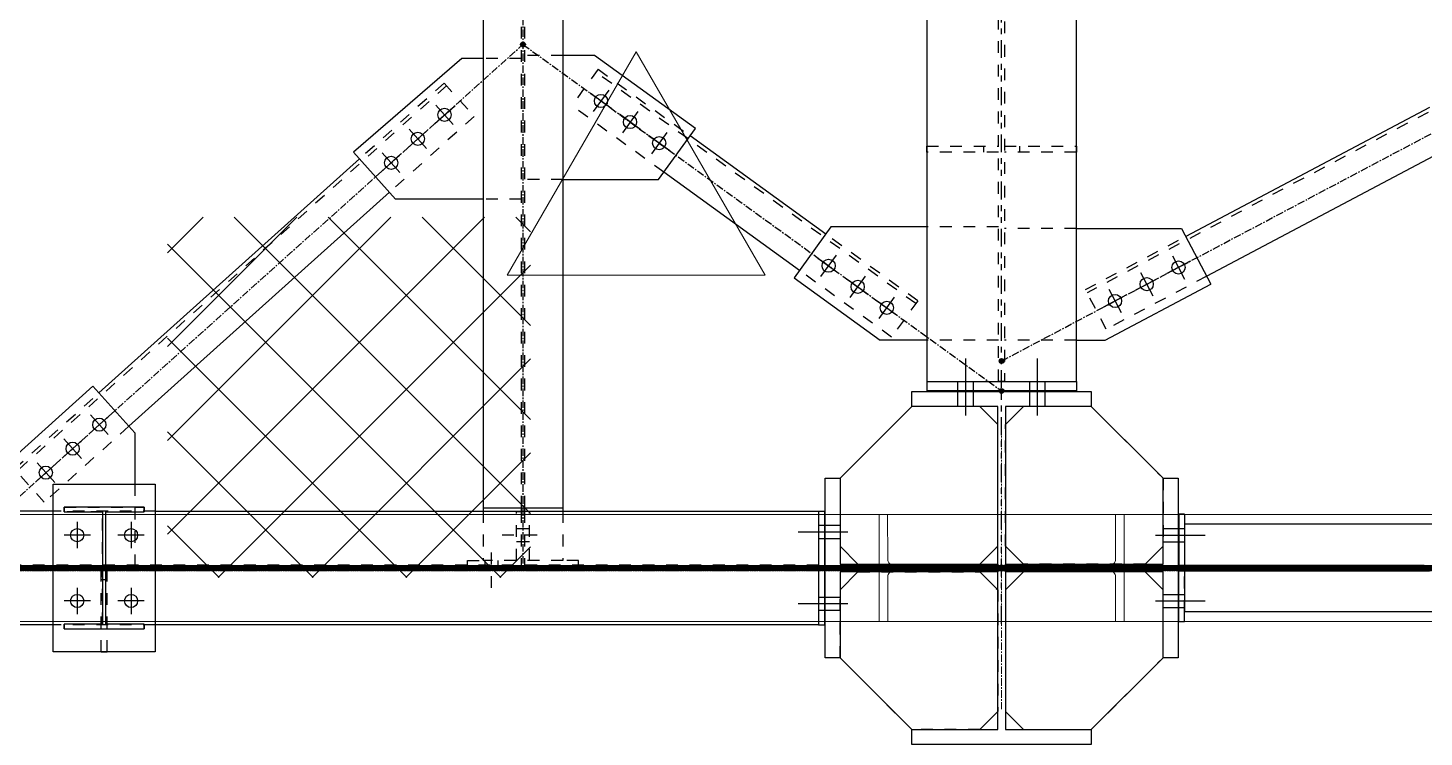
# Model space of a CAD drawing. Header units: inches. Extents: x 209270 to 234360, y -180214 to -150194.
# Drawn here: x 223884 to 226218, y -165546 to -164361 of the extents above; entities that cross this region are included whole.
import ezdxf

# ---------------------------------------------------------------- set-up
doc = ezdxf.new("R2010")
doc.units = ezdxf.units.IN
doc.header["$LTSCALE"] = 10
doc.header["$MEASUREMENT"] = 0
for name, pattern in [('CENTER', [2, 1.25, -0.25, 0.25, -0.25]), ('DXK_LINE_DOT2', [3.9198, 1.9599, -1.9599]), ('DXK_LINE_DOT5', [7.8785, 2.979, -0.9799, 0.9799, -0.9799, 0.9799, -0.9799]), ('HIDDEN', [0.375, 0.25, -0.125]), ('PHANTOM', [2.5, 1.25, -0.25, 0.25, -0.25, 0.25, -0.25])]:
    doc.linetypes.add(name, pattern=pattern)
for name, color, linetype in [('$AUDIT_BAD_LAYER1', 7, 'Continuous'), ('_STR_0', 7, 'Continuous'), ('_STR_1', 7, 'Continuous'), ('_STR_2', 7, 'Continuous'), ('_STR_4', 7, 'Continuous')]:
    doc.layers.add(name, color=color, linetype=linetype)
for name, color, linetype, lineweight in [('CEN', 1, 'CENTER', 9), ('handrail', 11, 'FENCELINE1', 9), ('HIDDEN', 3, 'HIDDEN', 9), ('MAIN OBJECT', 2, 'Continuous', 18), ('PANTHOM', 8, 'PHANTOM', 0), ('REV-C', 3, 'Continuous', 18)]:
    doc.layers.add(name, color=color, linetype=linetype, lineweight=lineweight)
doc.linetypes.add('FENCELINE1', pattern='A,0.25,-0.1,[133,arial.ttf,S=0.1,R=0,X=-0.1,Y=0],-0.1,1', length=1.45)

# ---------------------------------------------------------------- blocks, each defined once
blk = doc.blocks.new('A$Ca106b763')
at = {"layer": 'REV-C'}
blk.add_lwpolyline([(0, 373.2), (-215.5, 0), (215.5, 0)], close=True, dxfattribs=at)
blk = doc.blocks.new('A$C426f7GU6TT')
at = {"layer": 'CEN'}
for p, q in [((0, 235.7), (0, -235.7)), ((-235.7, 0), (235.7, 0))]:
    blk.add_line(p, q, dxfattribs=at)
blk.add_circle((0, 0), 5, dxfattribs=at)
at = {"layer": 'MAIN OBJECT'}
blk.add_lwpolyline([(4.4, -180.2, 0.414214), (14.6, -190.4), (89.4, -190.4), (89.4, -204.7), (-89.4, -204.7), (-89.4, -190.4), (-14.6, -190.4, 0.414214), (-4.4, -180.2), (-4.4, 180.2, 0.414214), (-14.6, 190.4), (-89.4, 190.4), (-89.4, 204.7), (89.4, 204.7), (89.4, 190.4), (14.6, 190.4, 0.414214), (4.4, 180.2), (4.4, -180.2)], format="xyb", dxfattribs=at)
blk = doc.blocks.new('GridLine-116860372-116903 - 114867')
at = {"layer": '_STR_2', "color": 7, "linetype": 'DXK_LINE_DOT5'}
blk.add_line((225511.9, -165356.7), (225511.9, -153191), dxfattribs=at)
blk = doc.blocks.new('GridLine-116860372-116905 - 114867')
at = {"layer": '_STR_2', "color": 7, "linetype": 'DXK_LINE_DOT5'}
blk.add_line((211379.7, -165263.7), (228961.1, -165263.7), dxfattribs=at)
blk = doc.blocks.new('Part-116860372-114914 - 114867')
at = {"layer": '_STR_2', "color": 2, "linetype": 'Continuous'}
for p, q in [((225216.9, -165413.7), (225216.9, -165113.7)), ((225216.9, -165113.7), (225241.9, -165113.7)), ((225241.9, -165113.7), (225241.9, -165257.2)), ((225241.9, -165257.2), (225505.4, -165257.2)), ((225505.4, -165257.2), (225505.4, -165270.2)), ((225505.4, -165270.2), (225241.9, -165270.2)), ((225241.9, -165270.2), (225241.9, -165413.7)), ((225241.9, -165413.7), (225216.9, -165413.7))]:
    blk.add_line(p, q, dxfattribs=at)
blk = doc.blocks.new('Part-116860372-157493 - 114867')
at = {"layer": '_STR_1', "color": 6, "linetype": 'DXK_LINE_DOT2'}
for p, q in [((225518.4, -165023.7), (225548.4, -164993.7)), ((225661.9, -164993.7), (225781.9, -165113.7)), ((225548.4, -165257.2), (225518.4, -165227.2)), ((225781.9, -165227.2), (225751.9, -165257.2))]:
    blk.add_line(p, q, dxfattribs=at)
blk = doc.blocks.new('Part-116860372-114913 - 114867')
at = {"layer": '_STR_4', "linetype": 'Continuous'}
blk.add_hatch(color=4, dxfattribs=at).paths.add_polyline_path([(225511.9, -165267.7, -1), (225511.9, -165259.7, -1)])
at = {"layer": '_STR_2', "color": 2, "linetype": 'Continuous'}
for p, q in [((225361.9, -164968.7), (225661.9, -164968.7)), ((225361.9, -164993.7), (225361.9, -164968.7)), ((225661.9, -164968.7), (225661.9, -164993.7)), ((225505.4, -164993.7), (225361.9, -164993.7)), ((225505.4, -165533.7), (225505.4, -164993.7)), ((225661.9, -164993.7), (225518.4, -164993.7)), ((225518.4, -164993.7), (225518.4, -165533.7)), ((225361.9, -165558.7), (225361.9, -165533.7)), ((225361.9, -165533.7), (225505.4, -165533.7)), ((225518.4, -165533.7), (225661.9, -165533.7)), ((225661.9, -165533.7), (225661.9, -165558.7)), ((225661.9, -165558.7), (225361.9, -165558.7))]:
    blk.add_line(p, q, dxfattribs=at)
at = {"layer": '_STR_4', "color": 4, "linetype": 'CENTER'}
blk.add_line((225511.9, -165263.7), (225511.9, -165263.7), dxfattribs=at)
at = {"layer": '_STR_4', "color": 4, "linetype": 'Continuous'}
blk.add_circle((225511.9, -165263.7), 4, dxfattribs=at)
blk = doc.blocks.new('Part-116860372-114915 - 114867')
at = {"layer": '_STR_2', "color": 2, "linetype": 'Continuous'}
for p, q in [((225781.9, -165113.7), (225806.9, -165113.7)), ((225781.9, -165257.2), (225781.9, -165113.7)), ((225806.9, -165113.7), (225806.9, -165413.7)), ((225518.4, -165270.2), (225518.4, -165257.2)), ((225518.4, -165257.2), (225781.9, -165257.2)), ((225781.9, -165270.2), (225518.4, -165270.2)), ((225781.9, -165413.7), (225781.9, -165270.2)), ((225806.9, -165413.7), (225781.9, -165413.7))]:
    blk.add_line(p, q, dxfattribs=at)
blk = doc.blocks.new('Part-116860372-114922 - 114867')
at = {"layer": '_STR_4', "linetype": 'Continuous'}
blk.add_hatch(color=4, dxfattribs=at).paths.add_polyline_path([(225511.9, -165267.7, -1), (225511.9, -165259.7, -1)])
at = {"layer": '_STR_1', "color": 6, "linetype": 'DXK_LINE_DOT2'}
for p, q in [((225817.9, -165190.5), (225817.9, -165268.7)), ((228205.9, -165260.5), (225817.9, -165260.5)), ((228205.9, -165266.8), (225817.9, -165266.8))]:
    blk.add_line(p, q, dxfattribs=at)
at = {"layer": '_STR_2', "color": 2, "linetype": 'Continuous'}
for p, q in [((225817.9, -165190.5), (225817.9, -165258.7)), ((228205.9, -165190.5), (225817.9, -165190.5)), ((225817.9, -165268.7), (225817.9, -165336.9)), ((228205.9, -165336.9), (225817.9, -165336.9))]:
    blk.add_line(p, q, dxfattribs=at)
at = {"layer": '_STR_4', "color": 4, "linetype": 'CENTER'}
blk.add_line((225511.9, -165263.7), (228511.9, -165263.7), dxfattribs=at)
at = {"layer": '_STR_4', "color": 4, "linetype": 'Continuous'}
blk.add_circle((225511.9, -165263.7), 4, dxfattribs=at)
blk = doc.blocks.new('Part-116860372-115871 - 114867')
at = {"layer": '_STR_1', "color": 6, "linetype": 'DXK_LINE_DOT2'}
for p, q in [((225386.9, -164951.7), (225506.9, -164951.7)), ((225516.9, -164951.7), (225636.9, -164951.7))]:
    blk.add_line(p, q, dxfattribs=at)
at = {"layer": '_STR_2', "color": 2, "linetype": 'Continuous'}
for p, q in [((225386.9, -164951.7), (225386.9, -164967.7)), ((225636.9, -164951.7), (225636.9, -164967.7)), ((225636.9, -164967.7), (225386.9, -164967.7))]:
    blk.add_line(p, q, dxfattribs=at)
blk = doc.blocks.new('Part-116860372-114923 - 114867')
at = {"layer": '_STR_4', "linetype": 'Continuous'}
blk.add_hatch(color=4, dxfattribs=at).paths.add_polyline_path([(225511.9, -165267.7, -1), (225511.9, -165259.7, -1)])
at = {"layer": '_STR_1', "color": 6, "linetype": 'DXK_LINE_DOT2'}
for p, q in [((224096.9, -165168.7), (223926.9, -165168.7)), ((225205.9, -165259), (217317.9, -165259)), ((225205.9, -165268.4), (217317.9, -165268.4)), ((224096.9, -165358.7), (223926.9, -165358.7))]:
    blk.add_line(p, q, dxfattribs=at)
at = {"layer": '_STR_2', "color": 2, "linetype": 'Continuous'}
for p, q in [((223926.9, -165168.7), (221346.9, -165168.7)), ((224096.9, -165168.7), (225205.9, -165168.7)), ((225205.9, -165168.7), (225205.9, -165358.7)), ((223926.9, -165358.7), (221346.9, -165358.7)), ((225205.9, -165358.7), (224096.9, -165358.7))]:
    blk.add_line(p, q, dxfattribs=at)
at = {"layer": '_STR_4', "color": 4, "linetype": 'CENTER'}
blk.add_line((217011.9, -165263.7), (225511.9, -165263.7), dxfattribs=at)
at = {"layer": '_STR_4', "color": 4, "linetype": 'Continuous'}
blk.add_circle((225511.9, -165263.7), 4, dxfattribs=at)
blk = doc.blocks.new('Part-116860372-114927 - 114867')
at = {"layer": '_STR_4', "linetype": 'Continuous'}
blk.add_hatch(color=4, dxfattribs=at).paths.add_polyline_path([(224011.9, -165267.7, -1), (224011.9, -165259.7, -1)])
at = {"layer": '_STR_1', "color": 6, "linetype": 'DXK_LINE_DOT2'}
for p, q in [((223945.3, -165169.9), (223945.3, -165162.1)), ((223945.3, -165162.1), (224078.5, -165162.1)), ((224009, -165169.9), (223945.3, -165169.9)), ((224009, -165357.5), (224009, -165169.9)), ((224014.7, -165357.5), (224014.7, -165169.9)), ((224014.7, -165169.9), (224078.5, -165169.9)), ((224078.5, -165162.1), (224078.5, -165169.9)), ((223945.3, -165365.3), (223945.3, -165357.5)), ((224009, -165357.5), (223945.3, -165357.5)), ((224078.5, -165357.5), (224014.7, -165357.5)), ((224078.5, -165357.5), (224078.5, -165365.3)), ((223945.3, -165365.3), (224078.5, -165365.3))]:
    blk.add_line(p, q, dxfattribs=at)
at = {"layer": '_STR_2', "color": 2, "linetype": 'Continuous'}
for p, q in [((223945.3, -165162.1), (223945.3, -165162.1)), ((224078.5, -165162.1), (223945.3, -165162.1)), ((223945.3, -165162.1), (223945.3, -165169.9)), ((223945.3, -165169.9), (223945.3, -165169.9)), ((223945.3, -165169.9), (224009, -165169.9)), ((224009, -165169.9), (224009, -165169.9)), ((224009, -165169.9), (224009, -165357.5)), ((224014.7, -165169.9), (224014.7, -165169.9)), ((224014.7, -165357.5), (224014.7, -165169.9)), ((224014.7, -165169.9), (224078.5, -165169.9)), ((224078.5, -165162.1), (224078.5, -165162.1)), ((224078.5, -165169.9), (224078.5, -165162.1)), ((224078.5, -165169.9), (224078.5, -165169.9)), ((223945.3, -165357.5), (223945.3, -165357.5)), ((224009, -165357.5), (223945.3, -165357.5)), ((223945.3, -165357.5), (223945.3, -165365.3)), ((224009, -165357.5), (224009, -165357.5)), ((224014.7, -165357.5), (224014.7, -165357.5)), ((224078.5, -165357.5), (224014.7, -165357.5)), ((224078.5, -165357.5), (224078.5, -165357.5)), ((224078.5, -165365.3), (224078.5, -165357.5)), ((223945.3, -165365.3), (223945.3, -165365.3)), ((223945.3, -165365.3), (224078.5, -165365.3)), ((224078.5, -165365.3), (224078.5, -165365.3))]:
    blk.add_line(p, q, dxfattribs=at)
at = {"layer": '_STR_4', "color": 4, "linetype": 'CENTER'}
blk.add_line((224011.9, -165263.7), (224011.9, -165263.7), dxfattribs=at)
at = {"layer": '_STR_4', "color": 4, "linetype": 'Continuous'}
blk.add_circle((224011.9, -165263.7), 4, dxfattribs=at)
blk = doc.blocks.new('Part-116860372-116354 - 114867')
at = {"layer": '_STR_1', "color": 6, "linetype": 'DXK_LINE_DOT2'}
for p, q in [((225516.9, -164558.7), (225636.9, -164558.7)), ((225541.9, -164558.7), (225541.9, -164568.7)), ((225636.9, -164558.7), (225636.9, -164568.7)), ((225636.9, -164568.7), (225516.9, -164568.7))]:
    blk.add_line(p, q, dxfattribs=at)
blk = doc.blocks.new('Part-116860372-149972 - 114867')
at = {"layer": '_STR_1', "color": 6, "linetype": 'DXK_LINE_DOT2'}
for p, q in [((225271.9, -165270.2), (225475.4, -165270.2)), ((225241.9, -165413.7), (225241.9, -165300.2)), ((225505.4, -165300.2), (225505.4, -165503.7)), ((225475.4, -165533.7), (225361.9, -165533.7))]:
    blk.add_line(p, q, dxfattribs=at)
at = {"layer": '_STR_2', "color": 2, "linetype": 'Continuous'}
for p, q in [((225271.9, -165270.2), (225241.9, -165300.2)), ((225475.4, -165270.2), (225505.4, -165300.2)), ((225361.9, -165533.7), (225241.9, -165413.7)), ((225505.4, -165503.7), (225475.4, -165533.7))]:
    blk.add_line(p, q, dxfattribs=at)
blk = doc.blocks.new('Part-116860372-114995 - 114867')
at = {"layer": '_STR_4', "linetype": 'Continuous'}
for points in [[(224711.9, -163067.7, -1), (224711.9, -163059.7, -1)], [(224711.9, -165267.7, -1), (224711.9, -165259.7, -1)]]:
    blk.add_hatch(color=4, dxfattribs=at).paths.add_polyline_path(points)
at = {"layer": '_STR_1', "color": 6, "linetype": 'DXK_LINE_DOT2'}
for p, q in [((224645.3, -163077.6), (224645.3, -163178.2)), ((224778.5, -163077.6), (224645.3, -163077.6)), ((224709, -163077.6), (224709, -163178.2)), ((224714.7, -163077.6), (224714.7, -163178.2)), ((224778.5, -163077.6), (224778.5, -163178.2)), ((224709, -163183.2), (224709, -165163.7)), ((224714.7, -163183.2), (224714.7, -165163.7)), ((224645.3, -165168.7), (224645.3, -165251)), ((224709, -165168.7), (224709, -165251)), ((224714.7, -165168.7), (224714.7, -165251)), ((224778.5, -165168.7), (224778.5, -165251)), ((224778.5, -165251), (224645.3, -165251))]:
    blk.add_line(p, q, dxfattribs=at)
at = {"layer": '_STR_2', "color": 2, "linetype": 'Continuous'}
for p, q in [((224645.3, -163178.2), (224645.3, -165168.7)), ((224778.5, -163183.2), (224645.3, -163183.2)), ((224709, -163178.2), (224709, -163183.2)), ((224714.7, -163178.2), (224714.7, -163183.2)), ((224778.5, -163178.2), (224778.5, -165168.7)), ((224778.5, -165163.7), (224645.3, -165163.7)), ((224709, -165163.7), (224709, -165168.7)), ((224714.7, -165163.7), (224714.7, -165168.7))]:
    blk.add_line(p, q, dxfattribs=at)
at = {"layer": '_STR_4', "color": 4, "linetype": 'CENTER'}
blk.add_line((224711.9, -163063.7), (224711.9, -165263.7), dxfattribs=at)
at = {"layer": '_STR_4', "color": 4, "linetype": 'Continuous'}
for centre in [(224711.9, -163063.7), (224711.9, -165263.7)]:
    blk.add_circle(centre, 4, dxfattribs=at)
blk = doc.blocks.new('Part-116860372-115072 - 114867')
at = {"layer": '_STR_4', "linetype": 'Continuous'}
for points in [[(224711.9, -164392.7, -1), (224711.9, -164384.7, -1)], [(223736.9, -165267.7, -1), (223736.9, -165259.7, -1)]]:
    blk.add_hatch(color=4, dxfattribs=at).paths.add_polyline_path(points)
at = {"layer": '_STR_1', "color": 6, "linetype": 'DXK_LINE_DOT2'}
for p, q in [((224584.2, -164457.6), (223865.7, -165102.3)), ((224580.2, -164453.1), (224438.8, -164580)), ((224580.2, -164453.1), (224630.3, -164508.9)), ((224630.3, -164508.9), (224488.9, -164635.8)), ((223861.7, -165097.9), (224003.1, -164971)), ((224053.2, -165026.8), (223911.8, -165153.7)), ((223911.8, -165153.7), (223861.7, -165097.9))]:
    blk.add_line(p, q, dxfattribs=at)
at = {"layer": '_STR_2', "color": 2, "linetype": 'Continuous'}
for p, q in [((224438.8, -164580), (224003.1, -164971)), ((224488.9, -164635.8), (224053.2, -165026.8))]:
    blk.add_line(p, q, dxfattribs=at)
at = {"layer": '_STR_4', "color": 4, "linetype": 'CENTER'}
blk.add_line((223736.9, -165263.7), (224711.9, -164388.7), dxfattribs=at)
at = {"layer": '_STR_4', "color": 4, "linetype": 'Continuous'}
for centre in [(224711.9, -164388.7), (223736.9, -165263.7)]:
    blk.add_circle(centre, 4, dxfattribs=at)
blk = doc.blocks.new('Part-116860372-115073 - 114867')
at = {"layer": '_STR_4', "linetype": 'Continuous'}
for points in [[(224711.9, -164392.7, -1), (224711.9, -164384.7, -1)], [(225511.9, -164971.7, -1), (225511.9, -164963.7, -1)]]:
    blk.add_hatch(color=4, dxfattribs=at).paths.add_polyline_path(points)
at = {"layer": '_STR_1', "color": 6, "linetype": 'DXK_LINE_DOT2'}
for p, q in [((224837.4, -164430.2), (224793.5, -164490.9)), ((225368.3, -164821.8), (224833.9, -164435.1)), ((224837.4, -164430.2), (224991.4, -164541.6)), ((224947.4, -164602.3), (224793.5, -164490.9)), ((225371.9, -164817), (225217.9, -164705.6)), ((225327.9, -164877.7), (225174, -164766.3)), ((225371.9, -164817), (225327.9, -164877.7))]:
    blk.add_line(p, q, dxfattribs=at)
at = {"layer": '_STR_2', "color": 2, "linetype": 'Continuous'}
for p, q in [((225217.9, -164705.6), (224991.4, -164541.6)), ((225174, -164766.3), (224947.4, -164602.3))]:
    blk.add_line(p, q, dxfattribs=at)
at = {"layer": '_STR_4', "color": 4, "linetype": 'CENTER'}
blk.add_line((224711.9, -164388.7), (225511.9, -164967.7), dxfattribs=at)
at = {"layer": '_STR_4', "color": 4, "linetype": 'Continuous'}
for centre in [(224711.9, -164388.7), (225511.9, -164967.7)]:
    blk.add_circle(centre, 4, dxfattribs=at)
blk = doc.blocks.new('Part-116860372-115074 - 114867')
at = {"layer": '_STR_4', "linetype": 'Continuous'}
for points in [[(226511.9, -164392.7, -1), (226511.9, -164384.7, -1)], [(225511.9, -164921.7, -1), (225511.9, -164913.7, -1)]]:
    blk.add_hatch(color=4, dxfattribs=at).paths.add_polyline_path(points)
at = {"layer": '_STR_1', "color": 6, "linetype": 'DXK_LINE_DOT2'}
for p, q in [((226398, -164410.5), (225654.7, -164803.7)), ((226395.2, -164405.2), (226227.2, -164494)), ((226395.2, -164405.2), (226430.3, -164471.4)), ((226430.3, -164471.4), (226262.3, -164560.3)), ((225651.9, -164798.4), (225819.8, -164709.5)), ((225686.9, -164864.7), (225651.9, -164798.4)), ((225854.9, -164775.8), (225686.9, -164864.7))]:
    blk.add_line(p, q, dxfattribs=at)
at = {"layer": '_STR_2', "color": 2, "linetype": 'Continuous'}
for p, q in [((226227.2, -164494), (225819.8, -164709.5)), ((226262.3, -164560.3), (225854.9, -164775.8))]:
    blk.add_line(p, q, dxfattribs=at)
at = {"layer": '_STR_4', "color": 4, "linetype": 'CENTER'}
blk.add_line((225511.9, -164917.7), (226511.9, -164388.7), dxfattribs=at)
at = {"layer": '_STR_4', "color": 4, "linetype": 'Continuous'}
for centre in [(226511.9, -164388.7), (225511.9, -164917.7)]:
    blk.add_circle(centre, 4, dxfattribs=at)
blk = doc.blocks.new('Bolt-116860372-116146 - 114867')
at = {"layer": '_STR_2', "color": 1, "linetype": 'Continuous'}
for p, q in [((224564.5, -164521), (224597.2, -164491.6)), ((224595.5, -164522.6), (224566.1, -164489.9)), ((224519.8, -164561), (224552.6, -164531.7)), ((224550.9, -164562.7), (224521.5, -164530)), ((224475.2, -164601.1), (224507.9, -164571.7)), ((224506.2, -164602.8), (224476.8, -164570))]:
    blk.add_line(p, q, dxfattribs=at)
for centre in [(224580.8, -164506.3), (224536.2, -164546.3), (224491.5, -164586.4)]:
    blk.add_circle(centre, 11, dxfattribs=at)
blk = doc.blocks.new('Part-116860372-116154 - 114867')
at = {"layer": '_STR_1', "color": 6, "linetype": 'DXK_LINE_DOT2'}
for p, q in [((224778.5, -164407.1), (224714.7, -164407.1)), ((224778.5, -164614.5), (224714.7, -164614.5))]:
    blk.add_line(p, q, dxfattribs=at)
at = {"layer": '_STR_2', "color": 2, "linetype": 'Continuous'}
for p, q in [((224831.2, -164407.1), (224778.5, -164407.1)), ((225000.1, -164529.4), (224831.2, -164407.1)), ((224938.6, -164614.5), (225000.1, -164529.4)), ((224778.5, -164614.5), (224938.6, -164614.5))]:
    blk.add_line(p, q, dxfattribs=at)
blk = doc.blocks.new('Bolt-116860372-116158 - 114867')
at = {"layer": '_STR_2', "color": 1, "linetype": 'Continuous'}
for p, q in [((225205, -164745.6), (225240.7, -164771.4)), ((225209.9, -164776.3), (225235.7, -164740.7)), ((225253.6, -164780.8), (225289.3, -164806.6)), ((225258.6, -164811.5), (225284.3, -164775.9)), ((225302.2, -164816), (225337.9, -164841.8)), ((225307.2, -164846.7), (225333, -164811))]:
    blk.add_line(p, q, dxfattribs=at)
for centre in [(225222.8, -164758.5), (225271.4, -164793.7), (225320.1, -164828.9)]:
    blk.add_circle(centre, 11, dxfattribs=at)
blk = doc.blocks.new('Part-116860372-115239 - 114867')
at = {"layer": '_STR_1', "color": 6, "linetype": 'DXK_LINE_DOT2'}
for p, q in [((224722.7, -165169), (224714.7, -165169)), ((224722.7, -165251), (224722.7, -165169)), ((224714.7, -165251), (224714.7, -165259)), ((224804.7, -165251), (224778.5, -165251)), ((224804.7, -165259), (224804.7, -165251))]:
    blk.add_line(p, q, dxfattribs=at)
blk = doc.blocks.new('Part-116860372-115115 - 114867')
at = {"layer": '_STR_2', "color": 2, "linetype": 'Continuous'}
for p, q in [((225386.9, -158549), (225386.9, -164951.7)), ((225636.9, -164951.7), (225636.9, -158549)), ((225386.9, -164951.7), (225636.9, -164951.7))]:
    blk.add_line(p, q, dxfattribs=at)
blk = doc.blocks.new('Part-116860372-115117 - 114867')
at = {"layer": '_STR_1', "color": 6, "linetype": 'DXK_LINE_DOT2'}
for p, q in [((225506.9, -164951.7), (225506.9, -158549)), ((225516.9, -158549), (225516.9, -164951.7)), ((225516.9, -164951.7), (225506.9, -164951.7))]:
    blk.add_line(p, q, dxfattribs=at)
blk = doc.blocks.new('Part-116860372-115238 - 114867')
at = {"layer": '_STR_1', "color": 6, "linetype": 'DXK_LINE_DOT2'}
for p, q in [((224701, -165251), (224701, -165169)), ((224701, -165169), (224709, -165169)), ((224619, -165259), (224619, -165251)), ((224619, -165251), (224645.3, -165251)), ((224709, -165251), (224709, -165259))]:
    blk.add_line(p, q, dxfattribs=at)
blk = doc.blocks.new('Bolt-116860372-115240 - 114867')
at = {"layer": '_STR_1', "color": 1, "linetype": 'DXK_LINE_DOT2'}
for p, q in [((224735.7, -165209), (224667.7, -165209)), ((224709, -165198), (224701, -165198)), ((224714.7, -165198), (224709, -165198)), ((224722.7, -165198), (224714.7, -165198)), ((224709, -165220), (224701, -165220)), ((224714.7, -165220), (224709, -165220)), ((224722.7, -165220), (224714.7, -165220))]:
    blk.add_line(p, q, dxfattribs=at)
blk = doc.blocks.new('Bolt-116860372-115287 - 114867')
at = {"layer": '_STR_1', "color": 1, "linetype": 'DXK_LINE_DOT2'}
for p, q in [((224659, -165238), (224659, -165301)), ((224648, -165251), (224648, -165259)), ((224648, -165259), (224648, -165268.4)), ((224670, -165251), (224670, -165259)), ((224670, -165259), (224670, -165268.4))]:
    blk.add_line(p, q, dxfattribs=at)
blk = doc.blocks.new('Part-116860372-116160 - 114867')
at = {"layer": '_STR_1', "color": 6, "linetype": 'DXK_LINE_DOT2'}
for p, q in [((225636.9, -164696.3), (225516.9, -164696.3)), ((225636.9, -164882.7), (225516.9, -164882.7))]:
    blk.add_line(p, q, dxfattribs=at)
at = {"layer": '_STR_2', "color": 2, "linetype": 'Continuous'}
for p, q in [((225636.9, -164696.3), (225812.8, -164696.3)), ((225812.8, -164696.3), (225861.9, -164789.1)), ((225684.9, -164882.7), (225861.9, -164789.1)), ((225636.9, -164882.7), (225684.9, -164882.7))]:
    blk.add_line(p, q, dxfattribs=at)
blk = doc.blocks.new('Part-116860372-149971 - 114867')
at = {"layer": '_STR_1', "color": 6, "linetype": 'DXK_LINE_DOT2'}
for p, q in [((225661.9, -164993.7), (225548.4, -164993.7)), ((225518.4, -165227.2), (225518.4, -165023.7)), ((225781.9, -165113.7), (225781.9, -165227.2)), ((225751.9, -165257.2), (225548.4, -165257.2))]:
    blk.add_line(p, q, dxfattribs=at)
at = {"layer": '_STR_2', "color": 2, "linetype": 'Continuous'}
for p, q in [((225548.4, -164993.7), (225518.4, -165023.7)), ((225661.9, -164993.7), (225781.9, -165113.7)), ((225548.4, -165257.2), (225518.4, -165227.2)), ((225781.9, -165227.2), (225751.9, -165257.2))]:
    blk.add_line(p, q, dxfattribs=at)
blk = doc.blocks.new('Bolt-116860372-115872 - 114867')
at = {"layer": '_STR_2', "color": 1, "linetype": 'Continuous'}
for p, q in [((225451.9, -165008.7), (225451.9, -164913.7)), ((225451.9, -165008.7), (225451.9, -164913.7)), ((225451.9, -165008.7), (225451.9, -164913.7)), ((225451.9, -165008.7), (225451.9, -164913.7)), ((225451.9, -165008.7), (225451.9, -164913.7)), ((225451.9, -165008.7), (225451.9, -164913.7)), ((225451.9, -165008.7), (225451.9, -164913.7)), ((225451.9, -165008.7), (225451.9, -164913.7)), ((225451.9, -165008.7), (225451.9, -164913.7)), ((225451.9, -165008.7), (225451.9, -164913.7)), ((225571.9, -165008.7), (225571.9, -164913.7)), ((225571.9, -165008.7), (225571.9, -164913.7)), ((225571.9, -165008.7), (225571.9, -164913.7)), ((225571.9, -165008.7), (225571.9, -164913.7)), ((225571.9, -165008.7), (225571.9, -164913.7)), ((225571.9, -165008.7), (225571.9, -164913.7)), ((225571.9, -165008.7), (225571.9, -164913.7)), ((225571.9, -165008.7), (225571.9, -164913.7)), ((225571.9, -165008.7), (225571.9, -164913.7)), ((225571.9, -165008.7), (225571.9, -164913.7)), ((225438.9, -164967.7), (225438.9, -164951.7)), ((225438.9, -164967.7), (225438.9, -164951.7)), ((225438.9, -164967.7), (225438.9, -164951.7)), ((225438.9, -164967.7), (225438.9, -164951.7)), ((225438.9, -164967.7), (225438.9, -164951.7)), ((225438.9, -164967.7), (225438.9, -164951.7)), ((225438.9, -164967.7), (225438.9, -164951.7)), ((225438.9, -164967.7), (225438.9, -164951.7)), ((225438.9, -164967.7), (225438.9, -164951.7)), ((225438.9, -164967.7), (225438.9, -164951.7)), ((225464.9, -164967.7), (225464.9, -164951.7)), ((225464.9, -164967.7), (225464.9, -164951.7)), ((225464.9, -164967.7), (225464.9, -164951.7)), ((225464.9, -164967.7), (225464.9, -164951.7)), ((225464.9, -164967.7), (225464.9, -164951.7)), ((225464.9, -164967.7), (225464.9, -164951.7)), ((225464.9, -164967.7), (225464.9, -164951.7)), ((225464.9, -164967.7), (225464.9, -164951.7)), ((225464.9, -164967.7), (225464.9, -164951.7)), ((225464.9, -164967.7), (225464.9, -164951.7)), ((225558.9, -164967.7), (225558.9, -164951.7)), ((225558.9, -164967.7), (225558.9, -164951.7)), ((225558.9, -164967.7), (225558.9, -164951.7)), ((225558.9, -164967.7), (225558.9, -164951.7)), ((225558.9, -164967.7), (225558.9, -164951.7)), ((225558.9, -164967.7), (225558.9, -164951.7)), ((225558.9, -164967.7), (225558.9, -164951.7)), ((225558.9, -164967.7), (225558.9, -164951.7)), ((225558.9, -164967.7), (225558.9, -164951.7)), ((225558.9, -164967.7), (225558.9, -164951.7)), ((225584.9, -164967.7), (225584.9, -164951.7)), ((225584.9, -164967.7), (225584.9, -164951.7)), ((225584.9, -164967.7), (225584.9, -164951.7)), ((225584.9, -164967.7), (225584.9, -164951.7)), ((225584.9, -164967.7), (225584.9, -164951.7)), ((225584.9, -164967.7), (225584.9, -164951.7)), ((225584.9, -164967.7), (225584.9, -164951.7)), ((225584.9, -164967.7), (225584.9, -164951.7)), ((225584.9, -164967.7), (225584.9, -164951.7)), ((225584.9, -164967.7), (225584.9, -164951.7)), ((225438.9, -164993.7), (225438.9, -164968.7)), ((225438.9, -164993.7), (225438.9, -164968.7)), ((225438.9, -164993.7), (225438.9, -164968.7)), ((225438.9, -164993.7), (225438.9, -164968.7)), ((225438.9, -164993.7), (225438.9, -164968.7)), ((225438.9, -164993.7), (225438.9, -164968.7)), ((225438.9, -164993.7), (225438.9, -164968.7)), ((225438.9, -164993.7), (225438.9, -164968.7)), ((225438.9, -164993.7), (225438.9, -164968.7)), ((225438.9, -164993.7), (225438.9, -164968.7)), ((225464.9, -164993.7), (225464.9, -164968.7)), ((225464.9, -164993.7), (225464.9, -164968.7)), ((225464.9, -164993.7), (225464.9, -164968.7)), ((225464.9, -164993.7), (225464.9, -164968.7)), ((225464.9, -164993.7), (225464.9, -164968.7)), ((225464.9, -164993.7), (225464.9, -164968.7)), ((225464.9, -164993.7), (225464.9, -164968.7)), ((225464.9, -164993.7), (225464.9, -164968.7)), ((225464.9, -164993.7), (225464.9, -164968.7)), ((225464.9, -164993.7), (225464.9, -164968.7)), ((225558.9, -164993.7), (225558.9, -164968.7)), ((225558.9, -164993.7), (225558.9, -164968.7)), ((225558.9, -164993.7), (225558.9, -164968.7)), ((225558.9, -164993.7), (225558.9, -164968.7)), ((225558.9, -164993.7), (225558.9, -164968.7)), ((225558.9, -164993.7), (225558.9, -164968.7)), ((225558.9, -164993.7), (225558.9, -164968.7)), ((225558.9, -164993.7), (225558.9, -164968.7)), ((225558.9, -164993.7), (225558.9, -164968.7)), ((225558.9, -164993.7), (225558.9, -164968.7)), ((225584.9, -164993.7), (225584.9, -164968.7)), ((225584.9, -164993.7), (225584.9, -164968.7)), ((225584.9, -164993.7), (225584.9, -164968.7)), ((225584.9, -164993.7), (225584.9, -164968.7)), ((225584.9, -164993.7), (225584.9, -164968.7)), ((225584.9, -164993.7), (225584.9, -164968.7)), ((225584.9, -164993.7), (225584.9, -164968.7)), ((225584.9, -164993.7), (225584.9, -164968.7)), ((225584.9, -164993.7), (225584.9, -164968.7)), ((225584.9, -164993.7), (225584.9, -164968.7))]:
    blk.add_line(p, q, dxfattribs=at)
blk = doc.blocks.new('Part-116860372-157492 - 114867')
at = {"layer": '_STR_1', "color": 6, "linetype": 'DXK_LINE_DOT2'}
for p, q in [((225361.9, -164993.7), (225241.9, -165113.7)), ((225505.4, -165023.7), (225475.4, -164993.7)), ((225241.9, -165227.2), (225271.9, -165257.2)), ((225475.4, -165257.2), (225505.4, -165227.2))]:
    blk.add_line(p, q, dxfattribs=at)
blk = doc.blocks.new('Part-116860372-116142 - 114867')
at = {"layer": '_STR_1', "color": 6, "linetype": 'DXK_LINE_DOT2'}
for p, q in [((224063.3, -165123.7), (224063.3, -165259)), ((223780.6, -165168.7), (223780.6, -165259))]:
    blk.add_line(p, q, dxfattribs=at)
at = {"layer": '_STR_2', "color": 2, "linetype": 'Continuous'}
for p, q in [((223993.1, -164959.8), (223780.6, -165150.6)), ((224063.3, -165037.9), (223993.1, -164959.8)), ((224063.3, -165037.9), (224063.3, -165123.7)), ((223780.6, -165150.6), (223780.6, -165168.7))]:
    blk.add_line(p, q, dxfattribs=at)
blk = doc.blocks.new('Bolt-116860372-116143 - 114867')
at = {"layer": '_STR_2', "color": 1, "linetype": 'Continuous'}
for p, q in [((223989.1, -165007.7), (224018.5, -165040.5)), ((224020.2, -165009.4), (223987.4, -165038.8)), ((223975.5, -165049.5), (223942.8, -165078.9)), ((223944.5, -165047.8), (223973.9, -165080.6)), ((223930.9, -165089.6), (223898.1, -165119)), ((223899.8, -165087.9), (223929.2, -165120.6))]:
    blk.add_line(p, q, dxfattribs=at)
for centre in [(224003.8, -165024.1), (223959.2, -165064.2), (223914.5, -165104.3)]:
    blk.add_circle(centre, 11, dxfattribs=at)
blk = doc.blocks.new('Part-116860372-116145 - 114867')
at = {"layer": '_STR_1', "color": 6, "linetype": 'DXK_LINE_DOT2'}
for p, q in [((224709, -164412.2), (224645.3, -164412.2)), ((224709, -164647), (224645.3, -164647))]:
    blk.add_line(p, q, dxfattribs=at)
at = {"layer": '_STR_2', "color": 2, "linetype": 'Continuous'}
for p, q in [((224610, -164412.2), (224428.7, -164568.9)), ((224645.3, -164412.2), (224610, -164412.2)), ((224498.9, -164647), (224428.7, -164568.9)), ((224645.3, -164647), (224498.9, -164647))]:
    blk.add_line(p, q, dxfattribs=at)
blk = doc.blocks.new('Bolt-116860372-116155 - 114867')
at = {"layer": '_STR_2', "color": 1, "linetype": 'Continuous'}
for p, q in [((224860.2, -164496), (224824.5, -164470.2)), ((224855.2, -164465.3), (224829.4, -164500.9)), ((224908.8, -164531.2), (224873.1, -164505.4)), ((224903.8, -164500.5), (224878, -164536.1)), ((224957.4, -164566.4), (224921.7, -164540.6)), ((224952.4, -164535.7), (224926.6, -164571.3))]:
    blk.add_line(p, q, dxfattribs=at)
for centre in [(224842.3, -164483.1), (224890.9, -164518.3), (224939.5, -164553.5)]:
    blk.add_circle(centre, 11, dxfattribs=at)
blk = doc.blocks.new('Part-116860372-116157 - 114867')
at = {"layer": '_STR_1', "color": 6, "linetype": 'DXK_LINE_DOT2'}
for p, q in [((225506.9, -164693.4), (225386.9, -164693.4)), ((225506.9, -164882.7), (225386.9, -164882.7))]:
    blk.add_line(p, q, dxfattribs=at)
at = {"layer": '_STR_2', "color": 2, "linetype": 'Continuous'}
for p, q in [((225226.7, -164693.4), (225165.2, -164778.5)), ((225386.9, -164693.4), (225226.7, -164693.4)), ((225165.2, -164778.5), (225309.2, -164882.7)), ((225386.9, -164882.7), (225309.2, -164882.7))]:
    blk.add_line(p, q, dxfattribs=at)
blk = doc.blocks.new('Bolt-116860372-116161 - 114867')
at = {"layer": '_STR_2', "color": 1, "linetype": 'Continuous'}
for p, q in [((225827, -164751), (225788.1, -164771.5)), ((225797.3, -164741.8), (225817.9, -164780.7)), ((225744.3, -164769.9), (225764.8, -164808.8)), ((225691.2, -164797.9), (225711.8, -164836.8)), ((225774, -164779), (225735.1, -164799.6)), ((225720.9, -164807.1), (225682.1, -164827.7))]:
    blk.add_line(p, q, dxfattribs=at)
for centre in [(225807.6, -164761.3), (225754.5, -164789.3), (225701.5, -164817.4)]:
    blk.add_circle(centre, 11, dxfattribs=at)
blk = doc.blocks.new('Part-116860372-116355 - 114867')
at = {"layer": '_STR_1', "color": 6, "linetype": 'DXK_LINE_DOT2'}
for p, q in [((225386.9, -164568.7), (225386.9, -164558.7)), ((225386.9, -164558.7), (225506.9, -164558.7)), ((225481.9, -164558.7), (225481.9, -164568.7)), ((225506.9, -164568.7), (225386.9, -164568.7))]:
    blk.add_line(p, q, dxfattribs=at)
blk = doc.blocks.new('Part-116860372-116810 - 114867')
at = {"layer": '_STR_1', "color": 6, "linetype": 'DXK_LINE_DOT2'}
for p, q in [((225807.9, -165173.7), (225807.9, -165268.7)), ((225817.9, -165336.9), (225817.9, -165268.7))]:
    blk.add_line(p, q, dxfattribs=at)
at = {"layer": '_STR_2', "color": 2, "linetype": 'Continuous'}
for p, q in [((225807.9, -165173.7), (225807.9, -165258.7)), ((225817.9, -165173.7), (225807.9, -165173.7)), ((225817.9, -165173.7), (225817.9, -165190.5)), ((225807.9, -165353.7), (225807.9, -165268.7)), ((225817.9, -165353.7), (225807.9, -165353.7)), ((225817.9, -165353.7), (225817.9, -165336.9))]:
    blk.add_line(p, q, dxfattribs=at)
blk = doc.blocks.new('Bolt-116860372-116811 - 114867')
at = {"layer": '_STR_2', "color": 1, "linetype": 'Continuous'}
for p, q in [((225768.9, -165208.7), (225851.9, -165208.7)), ((225768.9, -165208.7), (225851.9, -165208.7)), ((225781.9, -165197.7), (225806.9, -165197.7)), ((225781.9, -165197.7), (225806.9, -165197.7)), ((225807.9, -165197.7), (225817.9, -165197.7)), ((225807.9, -165197.7), (225817.9, -165197.7)), ((225781.9, -165219.7), (225806.9, -165219.7)), ((225781.9, -165219.7), (225806.9, -165219.7)), ((225807.9, -165219.7), (225817.9, -165219.7)), ((225807.9, -165219.7), (225817.9, -165219.7)), ((225781.9, -165307.7), (225806.9, -165307.7)), ((225781.9, -165307.7), (225806.9, -165307.7)), ((225807.9, -165307.7), (225817.9, -165307.7)), ((225807.9, -165307.7), (225817.9, -165307.7)), ((225768.9, -165318.7), (225851.9, -165318.7)), ((225768.9, -165318.7), (225851.9, -165318.7)), ((225781.9, -165329.7), (225806.9, -165329.7)), ((225781.9, -165329.7), (225806.9, -165329.7)), ((225807.9, -165329.7), (225817.9, -165329.7)), ((225807.9, -165329.7), (225817.9, -165329.7))]:
    blk.add_line(p, q, dxfattribs=at)
blk = doc.blocks.new('Part-116860372-116816 - 114867')
at = {"layer": '_STR_1', "color": 6, "linetype": 'DXK_LINE_DOT2'}
blk.add_line((225205.9, -165168.7), (225205.9, -165358.7), dxfattribs=at)
at = {"layer": '_STR_2', "color": 2, "linetype": 'Continuous'}
for p, q in [((225205.9, -165168.7), (225215.9, -165168.7)), ((225215.9, -165168.7), (225215.9, -165358.7)), ((225205.9, -165358.7), (225215.9, -165358.7))]:
    blk.add_line(p, q, dxfattribs=at)
blk = doc.blocks.new('Bolt-116860372-116817 - 114867')
at = {"layer": '_STR_2', "color": 1, "linetype": 'Continuous'}
for p, q in [((225215.9, -165192.7), (225205.9, -165192.7)), ((225215.9, -165192.7), (225205.9, -165192.7)), ((225215.9, -165192.7), (225205.9, -165192.7)), ((225215.9, -165192.7), (225205.9, -165192.7)), ((225215.9, -165192.7), (225205.9, -165192.7)), ((225215.9, -165192.7), (225205.9, -165192.7)), ((225241.9, -165192.7), (225216.9, -165192.7)), ((225241.9, -165192.7), (225216.9, -165192.7)), ((225241.9, -165192.7), (225216.9, -165192.7)), ((225241.9, -165192.7), (225216.9, -165192.7)), ((225241.9, -165192.7), (225216.9, -165192.7)), ((225241.9, -165192.7), (225216.9, -165192.7)), ((225254.9, -165203.7), (225171.9, -165203.7)), ((225254.9, -165203.7), (225171.9, -165203.7)), ((225254.9, -165203.7), (225171.9, -165203.7)), ((225254.9, -165203.7), (225171.9, -165203.7)), ((225254.9, -165203.7), (225171.9, -165203.7)), ((225254.9, -165203.7), (225171.9, -165203.7)), ((225215.9, -165214.7), (225205.9, -165214.7)), ((225215.9, -165214.7), (225205.9, -165214.7)), ((225215.9, -165214.7), (225205.9, -165214.7)), ((225215.9, -165214.7), (225205.9, -165214.7)), ((225215.9, -165214.7), (225205.9, -165214.7)), ((225215.9, -165214.7), (225205.9, -165214.7)), ((225241.9, -165214.7), (225216.9, -165214.7)), ((225241.9, -165214.7), (225216.9, -165214.7)), ((225241.9, -165214.7), (225216.9, -165214.7)), ((225241.9, -165214.7), (225216.9, -165214.7)), ((225241.9, -165214.7), (225216.9, -165214.7)), ((225241.9, -165214.7), (225216.9, -165214.7)), ((225254.9, -165323.7), (225171.9, -165323.7)), ((225254.9, -165323.7), (225171.9, -165323.7)), ((225254.9, -165323.7), (225171.9, -165323.7)), ((225254.9, -165323.7), (225171.9, -165323.7)), ((225254.9, -165323.7), (225171.9, -165323.7)), ((225254.9, -165323.7), (225171.9, -165323.7)), ((225215.9, -165312.7), (225205.9, -165312.7)), ((225215.9, -165312.7), (225205.9, -165312.7)), ((225215.9, -165312.7), (225205.9, -165312.7)), ((225215.9, -165312.7), (225205.9, -165312.7)), ((225215.9, -165312.7), (225205.9, -165312.7)), ((225215.9, -165312.7), (225205.9, -165312.7)), ((225215.9, -165334.7), (225205.9, -165334.7)), ((225215.9, -165334.7), (225205.9, -165334.7)), ((225215.9, -165334.7), (225205.9, -165334.7)), ((225215.9, -165334.7), (225205.9, -165334.7)), ((225215.9, -165334.7), (225205.9, -165334.7)), ((225215.9, -165334.7), (225205.9, -165334.7)), ((225241.9, -165312.7), (225216.9, -165312.7)), ((225241.9, -165312.7), (225216.9, -165312.7)), ((225241.9, -165312.7), (225216.9, -165312.7)), ((225241.9, -165312.7), (225216.9, -165312.7)), ((225241.9, -165312.7), (225216.9, -165312.7)), ((225241.9, -165312.7), (225216.9, -165312.7)), ((225241.9, -165334.7), (225216.9, -165334.7)), ((225241.9, -165334.7), (225216.9, -165334.7)), ((225241.9, -165334.7), (225216.9, -165334.7)), ((225241.9, -165334.7), (225216.9, -165334.7)), ((225241.9, -165334.7), (225216.9, -165334.7)), ((225241.9, -165334.7), (225216.9, -165334.7))]:
    blk.add_line(p, q, dxfattribs=at)
blk = doc.blocks.new('Part-116860372-116841 - 114867')
at = {"layer": '_STR_1', "color": 6, "linetype": 'DXK_LINE_DOT2'}
for p, q in [((225806.9, -165268.7), (225806.9, -165258.7)), ((225806.9, -165258.7), (226384.1, -165258.7)), ((225967.3, -165258.7), (225967.3, -165268.7)), ((226143.8, -165268.7), (226143.8, -165258.7)), ((226384.1, -165258.7), (226384.1, -165268.7)), ((226384.1, -165268.7), (225806.9, -165268.7))]:
    blk.add_line(p, q, dxfattribs=at)
blk = doc.blocks.new('Part-116860372-116853 - 114867')
at = {"layer": '_STR_1', "color": 6, "linetype": 'DXK_LINE_DOT2'}
blk.add_line((225917.4, -165268.7), (225917.4, -165258.7), dxfattribs=at)
at = {"layer": '_STR_2', "color": 2, "linetype": 'Continuous'}
for p, q in [((225806.9, -165258.7), (226116.5, -165258.7)), ((225806.9, -165268.7), (225806.9, -165258.7)), ((226116.5, -165258.7), (226215.9, -165258.7)), ((226116.5, -165258.7), (226116.5, -165268.7)), ((226215.9, -165258.7), (226215.9, -165268.7)), ((226116.5, -165268.7), (225806.9, -165268.7)), ((226215.9, -165268.7), (226116.5, -165268.7))]:
    blk.add_line(p, q, dxfattribs=at)
blk = doc.blocks.new('Part-116860372-116863 - 114867')
at = {"layer": '_STR_2', "color": 2, "linetype": 'Continuous'}
for p, q in [((223926.9, -165123.7), (224096.9, -165123.7)), ((223926.9, -165403.7), (223926.9, -165123.7)), ((224096.9, -165123.7), (224096.9, -165403.7)), ((224096.9, -165403.7), (223926.9, -165403.7))]:
    blk.add_line(p, q, dxfattribs=at)
blk = doc.blocks.new('Bolt-116860372-116864 - 114867')
at = {"layer": '_STR_2', "color": 1, "linetype": 'Continuous'}
for p, q in [((223966.9, -165186.7), (223966.9, -165230.7)), ((224056.9, -165186.7), (224056.9, -165230.7)), ((223988.9, -165208.7), (223944.9, -165208.7)), ((224078.9, -165208.7), (224034.9, -165208.7)), ((223966.9, -165296.7), (223966.9, -165340.7)), ((224056.9, -165296.7), (224056.9, -165340.7)), ((223988.9, -165318.7), (223944.9, -165318.7)), ((224078.9, -165318.7), (224034.9, -165318.7))]:
    blk.add_line(p, q, dxfattribs=at)
for centre in [(223966.9, -165208.7), (224056.9, -165208.7), (223966.9, -165318.7), (224056.9, -165318.7)]:
    blk.add_circle(centre, 11, dxfattribs=at)
blk = doc.blocks.new('Part-116860372-149973 - 114867')
at = {"layer": '_STR_1', "color": 6, "linetype": 'DXK_LINE_DOT2'}
for p, q in [((225751.9, -165270.2), (225548.4, -165270.2)), ((225518.4, -165300.2), (225518.4, -165503.7)), ((225781.9, -165413.7), (225781.9, -165300.2)), ((225548.4, -165533.7), (225661.9, -165533.7))]:
    blk.add_line(p, q, dxfattribs=at)
at = {"layer": '_STR_2', "color": 2, "linetype": 'Continuous'}
for p, q in [((225548.4, -165270.2), (225518.4, -165300.2)), ((225781.9, -165300.2), (225751.9, -165270.2)), ((225661.9, -165533.7), (225781.9, -165413.7)), ((225518.4, -165503.7), (225548.4, -165533.7))]:
    blk.add_line(p, q, dxfattribs=at)
blk = doc.blocks.new('Part-116860372-116899 - 114867')
at = {"layer": '_STR_1', "color": 6, "linetype": 'DXK_LINE_DOT2'}
for p, q in [((224006.8, -165403.7), (224006.8, -165268.4)), ((224016.8, -165283.4), (224006.8, -165283.4)), ((224016.8, -165403.7), (224016.8, -165268.4)), ((224006.8, -165403.7), (224016.8, -165403.7))]:
    blk.add_line(p, q, dxfattribs=at)
blk = doc.blocks.new('Part-116860372-149970 - 114867')
at = {"layer": '_STR_1', "color": 6, "linetype": 'DXK_LINE_DOT2'}
for p, q in [((225475.4, -164993.7), (225361.9, -164993.7)), ((225505.4, -165227.2), (225505.4, -165023.7)), ((225241.9, -165113.7), (225241.9, -165227.2)), ((225271.9, -165257.2), (225475.4, -165257.2))]:
    blk.add_line(p, q, dxfattribs=at)
at = {"layer": '_STR_2', "color": 2, "linetype": 'Continuous'}
for p, q in [((225361.9, -164993.7), (225241.9, -165113.7)), ((225505.4, -165023.7), (225475.4, -164993.7)), ((225241.9, -165227.2), (225271.9, -165257.2)), ((225475.4, -165257.2), (225505.4, -165227.2))]:
    blk.add_line(p, q, dxfattribs=at)
blk = doc.blocks.new('Part-116860372-157427 - 114867')
at = {"layer": '_STR_1', "color": 6, "linetype": 'DXK_LINE_DOT2'}
for p, q in [((225386.9, -163668.7), (225386.9, -164558.7)), ((225636.9, -164558.7), (225636.9, -163668.7)), ((225386.9, -164568.7), (225386.9, -164951.7)), ((225636.9, -164951.7), (225636.9, -164568.7))]:
    blk.add_line(p, q, dxfattribs=at)
blk = doc.blocks.new('Part-116860372-157494 - 114867')
at = {"layer": '_STR_1', "color": 6, "linetype": 'DXK_LINE_DOT2'}
for p, q in [((225241.9, -165300.2), (225271.9, -165270.2)), ((225475.4, -165270.2), (225505.4, -165300.2)), ((225361.9, -165533.7), (225241.9, -165413.7)), ((225505.4, -165503.7), (225475.4, -165533.7))]:
    blk.add_line(p, q, dxfattribs=at)
blk = doc.blocks.new('Part-116860372-157495 - 114867')
at = {"layer": '_STR_1', "color": 6, "linetype": 'DXK_LINE_DOT2'}
for p, q in [((225548.4, -165270.2), (225518.4, -165300.2)), ((225781.9, -165300.2), (225751.9, -165270.2)), ((225661.9, -165533.7), (225781.9, -165413.7)), ((225518.4, -165503.7), (225548.4, -165533.7))]:
    blk.add_line(p, q, dxfattribs=at)

msp = doc.modelspace()

# ---------------------------------------------------------------- hatches: boundary and pattern name
at = {"layer": 'PANTHOM'}
h = msp.add_hatch(dxfattribs=at)
h.set_pattern_fill('ANSI37', color=256, scale=887.309452, angle=-180)
h.set_pattern_definition([(225, (327963.28, 2106069.31), (78.4278163, -78.4278163), []), (315, (327963.28, 2106069.31), (78.4278163, 78.4278163), [])])
h.paths.add_polyline_path([(224724.5, -165279.5), (224724.5, -164677.3), (224117.9, -164677.3), (224117.9, -165279.5)])

# ---------------------------------------------------------------- linework, layer by layer
at = {"layer": 'CEN'}
msp.add_line((217212.2, -165263.7), (228311.6, -165263.7), dxfattribs=at)
at = {"layer": 'CEN', "elevation": 0.8}
msp.add_lwpolyline([(217011.9, -155263.7), (228511.9, -155263.7), (228511.9, -165263.7), (217011.9, -165263.7)], close=True, dxfattribs=at)
msp.add_lwpolyline([(217011.9, -165263.7), (217011.9, -165263.7), (228511.9, -165263.7), (228511.9, -165268.7)], dxfattribs=at)
at = {"layer": 'handrail', "const_width": 10}
msp.add_lwpolyline([(217011.9, -157988.4), (217011.9, -165263.7), (228511.9, -165263.7), (228511.9, -163968.7)], dxfattribs=at)
at = {"layer": 'HIDDEN', "elevation": 0}
msp.add_lwpolyline([(228307.2, -165268.1), (217216.6, -165268.1), (217216.6, -165259.3), (228307.2, -165259.3)], close=True, dxfattribs=at)
at = {"layer": 'MAIN OBJECT', "elevation": 0}
msp.add_lwpolyline([(228307.2, -165353.1), (217216.6, -165353.1), (217216.6, -165174.3), (228307.2, -165174.3)], close=True, dxfattribs=at)

# ---------------------------------------------------------------- block references
at = {"layer": '$AUDIT_BAD_LAYER1', "rotation": 270.0096740856855}
msp.add_blockref('A$C426f7GU6TT', (225511.9, -165263.7, 0.8), dxfattribs=at)
at = {"layer": '_STR_0', "zscale": 0.8}
for name in ['GridLine-116860372-116903 - 114867', 'Part-116860372-115115 - 114867', 'Part-116860372-157427 - 114867', 'Part-116860372-115117 - 114867', 'Part-116860372-114995 - 114867', 'Part-116860372-115072 - 114867', 'Part-116860372-115073 - 114867', 'Part-116860372-115074 - 114867', 'Part-116860372-116145 - 114867', 'Part-116860372-116154 - 114867', 'Bolt-116860372-116155 - 114867', 'Bolt-116860372-116146 - 114867', 'Part-116860372-116355 - 114867', 'Part-116860372-116354 - 114867', 'Part-116860372-116157 - 114867', 'Part-116860372-116160 - 114867', 'Bolt-116860372-116158 - 114867', 'Bolt-116860372-116161 - 114867', 'Bolt-116860372-115872 - 114867', 'Part-116860372-116142 - 114867', 'Part-116860372-115871 - 114867', 'Part-116860372-114913 - 114867', 'Bolt-116860372-116143 - 114867', 'Part-116860372-157492 - 114867', 'Part-116860372-149970 - 114867', 'Part-116860372-157493 - 114867', 'Part-116860372-149971 - 114867', 'Part-116860372-116863 - 114867', 'Part-116860372-114914 - 114867', 'Part-116860372-114915 - 114867', 'GridLine-116860372-116905 - 114867', 'Part-116860372-114923 - 114867', 'Part-116860372-114927 - 114867', 'Part-116860372-115238 - 114867', 'Part-116860372-115239 - 114867', 'Part-116860372-116816 - 114867', 'Bolt-116860372-116864 - 114867', 'Bolt-116860372-116817 - 114867', 'Part-116860372-114922 - 114867', 'Part-116860372-116810 - 114867', 'Bolt-116860372-115240 - 114867', 'Bolt-116860372-116811 - 114867', 'Bolt-116860372-115287 - 114867', 'Part-116860372-116841 - 114867', 'Part-116860372-116853 - 114867', 'Part-116860372-116899 - 114867', 'Part-116860372-149972 - 114867', 'Part-116860372-157494 - 114867', 'Part-116860372-149973 - 114867', 'Part-116860372-157495 - 114867']:
    msp.add_blockref(name, (0, 0), dxfattribs=at)
at = {"layer": 'REV-C'}
msp.add_blockref('A$Ca106b763', (224901, -164774), dxfattribs=at)

doc.saveas('drawing.dxf')
